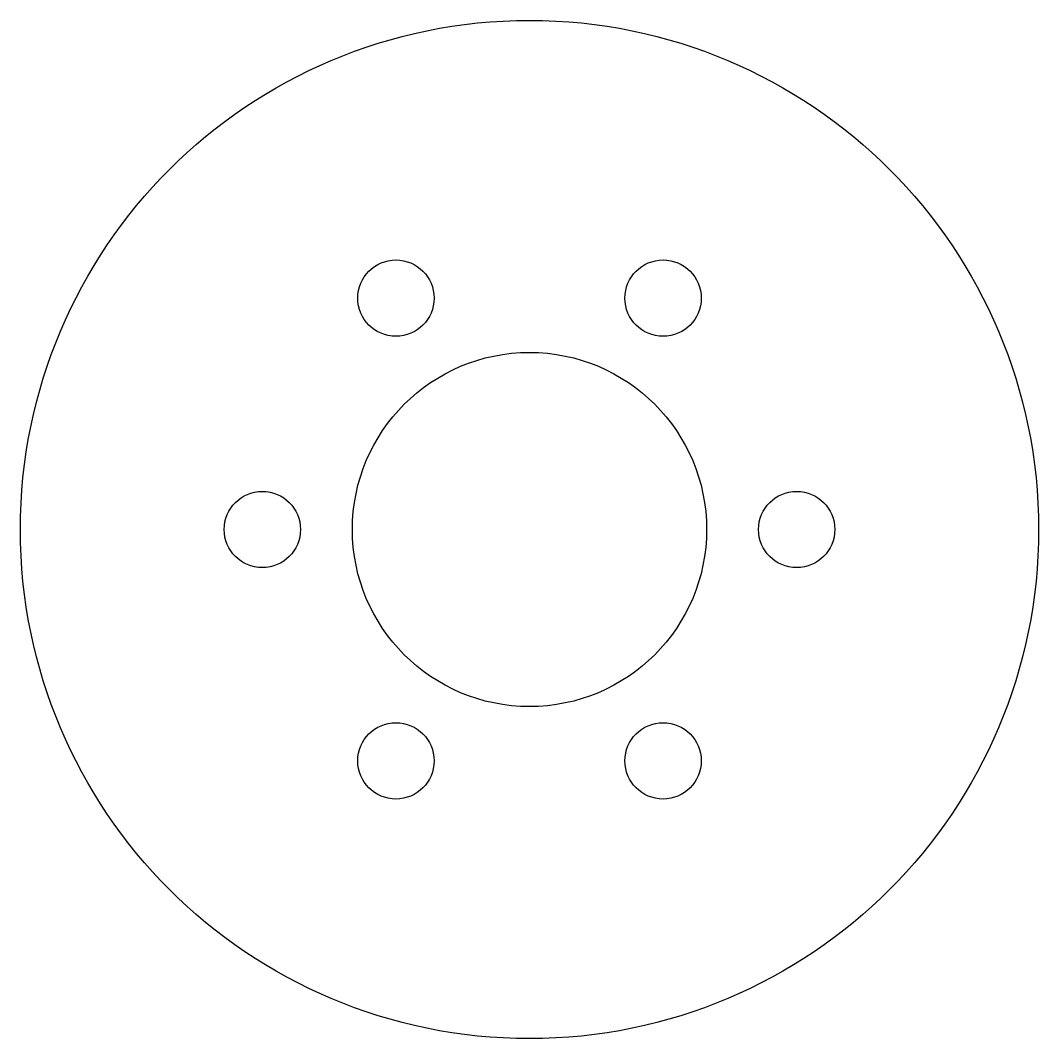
# Model space of a CAD drawing. Header units: millimetres. Extents: x -33.4 to 33.4, y 91.6 to 158.4.
import ezdxf

# ---------------------------------------------------------------- set-up
doc = ezdxf.new("R2010")
doc.units = ezdxf.units.MM

msp = doc.modelspace()

# ---------------------------------------------------------------- linework, layer by layer
at = {"color": 7, "linetype": 'Continuous', "lineweight": 25}
for centre, radius in [((0, 125), 33.351), ((-8.75, 140.155), 2.5), ((8.75, 140.155), 2.5), ((0, 125), 11.6), ((-17.5, 125), 2.5), ((17.5, 125), 2.5), ((-8.75, 109.845), 2.5), ((8.75, 109.845), 2.5)]:
    msp.add_circle(centre, radius, dxfattribs=at)

doc.saveas('drawing.dxf')
